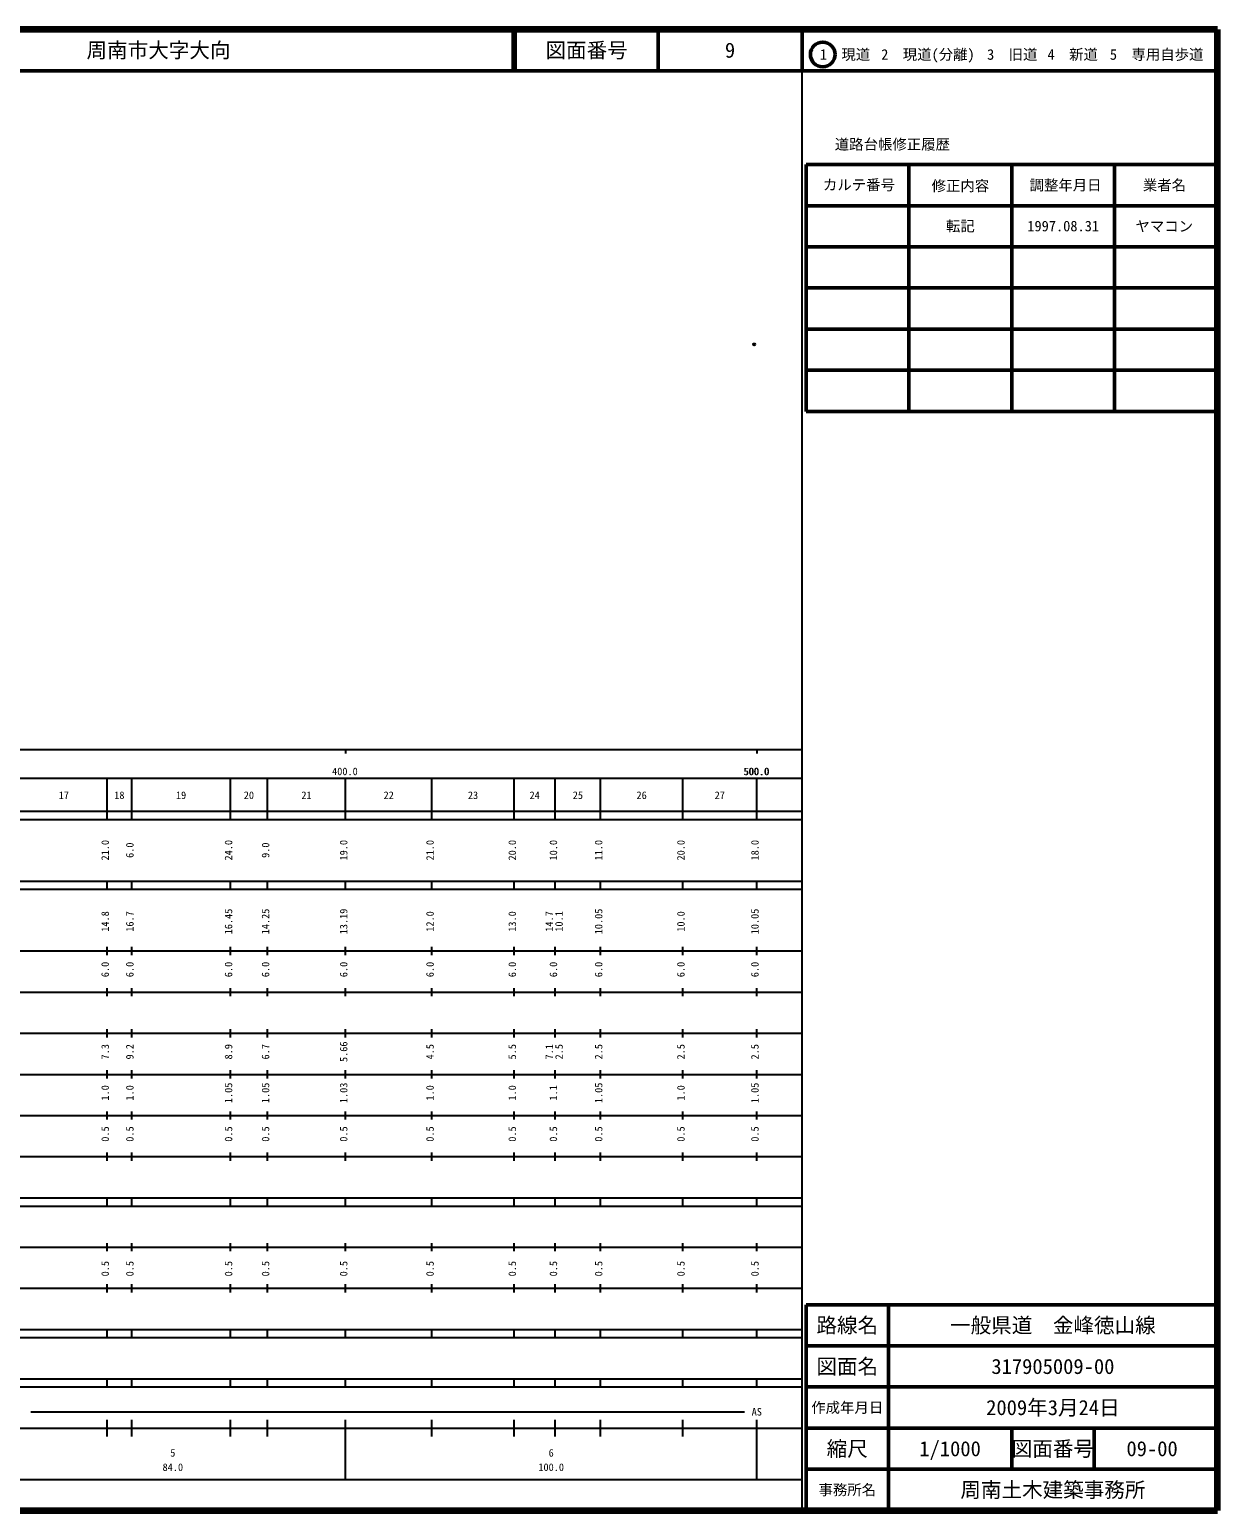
# Model space of a CAD drawing. Units: millimetres on the paper. Extents: x 40 to 680, y 20 to 380.
# Drawn here: x 391.2 to 680, y 20 to 380 of the extents above; entities that cross this region are included whole.
import ezdxf
from ezdxf.enums import TextEntityAlignment as Align

# ---------------------------------------------------------------- set-up
doc = ezdxf.new("R2010")
doc.units = ezdxf.units.MM
doc.header["$PDMODE"] = 32
doc.header["$PDSIZE"] = 0.5
doc.layers.add('M-OTRS', color=6, linetype='Continuous')
doc.layers.add('M-TTL-TXT', color=7, linetype='Continuous')
for name, color, linetype, lineweight in [('M-TTL', 2, 'Continuous', 140), ('M-TTL-BAND', 7, 'Continuous', 25), ('M-TTL-FRAM', 2, 'Continuous', 50), ('M-TTL-LINE', 7, 'Continuous', 50)]:
    doc.layers.add(name, color=color, linetype=linetype, lineweight=lineweight)
doc.styles.add('ＭＳ ゴシック', font='')
doc.styles.get('ＭＳ ゴシック').set_extended_font_data('MS Gothic')

msp = doc.modelspace()

# ---------------------------------------------------------------- linework, layer by layer
at = {"layer": 'M-OTRS'}
msp.add_point((567.356, 303.475), dxfattribs=at)
at = {"layer": 'M-TTL'}
for p, q in [((680, 380), (40, 380)), ((680, 20), (680, 380)), ((40, 20), (680, 20))]:
    msp.add_line(p, q, dxfattribs=at)
at = {"layer": 'M-TTL-BAND'}
for p, q in [((579, 20), (579, 370)), ((40, 205), (579, 205)), ((468, 205), (468, 204)), ((568, 205), (568, 204)), ((68, 198), (579, 198)), ((410, 188), (410, 198)), ((416, 188), (416, 198)), ((440, 188), (440, 198)), ((449, 188), (449, 198)), ((468, 188), (468, 198)), ((489, 188), (489, 198)), ((509, 188), (509, 198)), ((519, 188), (519, 198)), ((530, 188), (530, 198)), ((550, 188), (550, 198)), ((568, 188), (568, 198)), ((40, 190), (579, 190)), ((40, 188), (579, 188)), ((40, 173), (579, 173)), ((410, 171), (410, 173)), ((416, 171), (416, 173)), ((440, 171), (440, 173)), ((449, 171), (449, 173)), ((468, 171), (468, 173)), ((489, 171), (489, 173)), ((509, 171), (509, 173)), ((519, 171), (519, 173)), ((530, 171), (530, 173)), ((550, 171), (550, 173)), ((568, 171), (568, 173)), ((40, 171), (579, 171)), ((40, 156), (579, 156)), ((410, 155), (410, 157)), ((416, 155), (416, 157)), ((440, 155), (440, 157)), ((449, 155), (449, 157)), ((468, 155), (468, 157)), ((489, 155), (489, 157)), ((509, 155), (509, 157)), ((519, 155), (519, 157)), ((530, 155), (530, 157)), ((550, 155), (550, 157)), ((568, 155), (568, 157)), ((46, 146), (579, 146)), ((410, 145), (410, 147)), ((416, 145), (416, 147)), ((440, 145), (440, 147)), ((449, 145), (449, 147)), ((468, 145), (468, 147)), ((489, 145), (489, 147)), ((509, 145), (509, 147)), ((519, 145), (519, 147)), ((530, 145), (530, 147)), ((550, 145), (550, 147)), ((568, 145), (568, 147)), ((410, 135), (410, 137)), ((416, 135), (416, 137)), ((440, 135), (440, 137)), ((449, 135), (449, 137)), ((468, 135), (468, 137)), ((489, 135), (489, 137)), ((509, 135), (509, 137)), ((519, 135), (519, 137)), ((530, 135), (530, 137)), ((550, 135), (550, 137)), ((568, 135), (568, 137)), ((52, 136), (579, 136)), ((46, 126), (579, 126)), ((410, 125), (410, 127)), ((416, 125), (416, 127)), ((440, 125), (440, 127)), ((449, 125), (449, 127)), ((468, 125), (468, 127)), ((489, 125), (489, 127)), ((509, 125), (509, 127)), ((519, 125), (519, 127)), ((530, 125), (530, 127)), ((550, 125), (550, 127)), ((568, 125), (568, 127)), ((52, 116), (579, 116)), ((410, 115), (410, 117)), ((416, 115), (416, 117)), ((440, 115), (440, 117)), ((449, 115), (449, 117)), ((468, 115), (468, 117)), ((489, 115), (489, 117)), ((509, 115), (509, 117)), ((519, 115), (519, 117)), ((530, 115), (530, 117)), ((550, 115), (550, 117)), ((568, 115), (568, 117)), ((46, 106), (579, 106)), ((410, 105), (410, 107)), ((416, 105), (416, 107)), ((440, 105), (440, 107)), ((449, 105), (449, 107)), ((468, 105), (468, 107)), ((489, 105), (489, 107)), ((509, 105), (509, 107)), ((519, 105), (519, 107)), ((530, 105), (530, 107)), ((550, 105), (550, 107)), ((568, 105), (568, 107)), ((40, 96), (579, 96)), ((40, 94), (579, 94)), ((410, 94), (410, 96)), ((416, 94), (416, 96)), ((440, 94), (440, 96)), ((449, 94), (449, 96)), ((468, 94), (468, 96)), ((489, 94), (489, 96)), ((509, 94), (509, 96)), ((519, 94), (519, 96)), ((530, 94), (530, 96)), ((550, 94), (550, 96)), ((568, 94), (568, 96)), ((49, 84), (579, 84)), ((410, 83), (410, 85)), ((416, 83), (416, 85)), ((440, 83), (440, 85)), ((449, 83), (449, 85)), ((468, 83), (468, 85)), ((489, 83), (489, 85)), ((509, 83), (509, 85)), ((519, 83), (519, 85)), ((530, 83), (530, 85)), ((550, 83), (550, 85)), ((568, 83), (568, 85)), ((40, 74), (579, 74)), ((410, 73), (410, 75)), ((416, 73), (416, 75)), ((440, 73), (440, 75)), ((449, 73), (449, 75)), ((468, 73), (468, 75)), ((489, 73), (489, 75)), ((509, 73), (509, 75)), ((519, 73), (519, 75)), ((530, 73), (530, 75)), ((550, 73), (550, 75)), ((568, 73), (568, 75)), ((40, 64), (579, 64)), ((40, 62), (579, 62)), ((410, 62), (410, 64)), ((416, 62), (416, 64)), ((440, 62), (440, 64)), ((449, 62), (449, 64)), ((468, 62), (468, 64)), ((489, 62), (489, 64)), ((509, 62), (509, 64)), ((519, 62), (519, 64)), ((530, 62), (530, 64)), ((550, 62), (550, 64)), ((568, 62), (568, 64)), ((40, 52), (579, 52)), ((410, 50), (410, 52)), ((416, 50), (416, 52)), ((440, 50), (440, 52)), ((449, 50), (449, 52)), ((468, 50), (468, 52)), ((489, 50), (489, 52)), ((509, 50), (509, 52)), ((519, 50), (519, 52)), ((530, 50), (530, 52)), ((550, 50), (550, 52)), ((568, 50), (568, 52)), ((40, 50), (579, 50)), ((391.5, 44), (565, 44)), ((40, 40), (579, 40)), ((410, 38), (410, 42)), ((416, 38), (416, 42)), ((440, 38), (440, 42)), ((449, 38), (449, 42)), ((468, 27.5), (468, 42)), ((489, 38), (489, 42)), ((509, 38), (509, 42)), ((519, 38), (519, 42)), ((530, 38), (530, 42)), ((550, 38), (550, 42)), ((568, 27.5), (568, 42)), ((68, 27.5), (579, 27.5))]:
    msp.add_line(p, q, dxfattribs=at)
at = {"layer": 'M-TTL-FRAM'}
for p, q in [((580, 347.197), (580, 287.197)), ((580, 347.197), (680, 347.197)), ((580, 287.197), (680, 287.197)), ((680, 70), (580, 70)), ((580, 70), (580, 20))]:
    msp.add_line(p, q, dxfattribs=at)
at = {"layer": 'M-TTL-LINE'}
for p, q in [((508.747, 380), (508.747, 370)), ((509.247, 380), (509.247, 370)), ((543.997, 380), (543.997, 370)), ((579, 380), (579, 370)), ((40, 370), (680, 370)), ((605, 347.197), (605, 287.197)), ((630, 347.197), (630, 287.197)), ((655, 347.197), (655, 287.197)), ((580, 337.197), (680, 337.197)), ((580, 327.197), (680, 327.197)), ((580, 317.197), (680, 317.197)), ((580, 307.197), (680, 307.197)), ((580, 297.197), (680, 297.197)), ((600, 70), (600, 20)), ((680, 60), (580, 60)), ((680, 50), (580, 50)), ((680, 40), (580, 40)), ((630, 40), (630, 30)), ((650, 40), (650, 30)), ((680, 30), (580, 30))]:
    msp.add_line(p, q, dxfattribs=at)
msp.add_circle((584.031, 373.958), 3, dxfattribs=at)

# ---------------------------------------------------------------- texts
at = {"layer": 'M-TTL-BAND', "style": 'ＭＳ ゴシック'}
for s, p in [('400.0', (467.844, 198.195)), ('500.0', (567.844, 198.195)), ('500.0', (568, 198.195)), ('17', (399.5, 192.405)), ('18', (413, 192.405)), ('19', (428, 192.405)), ('20', (444.5, 192.405)), ('21', (458.5, 192.405)), ('22', (478.5, 192.405)), ('23', (499, 192.405)), ('24', (514, 192.405)), ('25', (524.5, 192.405)), ('26', (540, 192.405)), ('27', (559, 192.405)), ('AS', (568, 42.5)), ('5', (426, 32.523)), ('6', (518, 32.523)), ('84.0', (426, 29.033)), ('100.0', (518, 29.033))]:
    msp.add_text(s, height=1.833, dxfattribs=at).set_placement(p, align=Align.BOTTOM_CENTER)
for s, p in [('21.0', (411, 180.5)), ('6.0', (417, 180.5)), ('24.0', (441, 180.5)), ('9.0', (450, 180.5)), ('19.0', (469, 180.5)), ('21.0', (490, 180.5)), ('20.0', (510, 180.5)), ('10.0', (520, 180.5)), ('11.0', (531, 180.5)), ('20.0', (551, 180.5)), ('18.0', (569, 180.5)), ('16.45', (441, 163.174)), ('14.25', (450, 163.174)), ('13.19', (469, 163.174)), ('10.05', (531, 163.174)), ('10.05', (569, 163.174)), ('14.8', (411, 163.174)), ('16.7', (417, 163.174)), ('12.0', (490, 163.174)), ('13.0', (510, 163.174)), ('14.7', (519, 163.174)), ('10.1', (521.37, 163.174)), ('10.0', (551, 163.174)), ('6.0', (411, 151.5)), ('6.0', (417, 151.5)), ('6.0', (441, 151.5)), ('6.0', (450, 151.5)), ('6.0', (469, 151.5)), ('6.0', (490, 151.5)), ('6.0', (510, 151.5)), ('6.0', (520, 151.5)), ('6.0', (531, 151.5)), ('6.0', (551, 151.5)), ('6.0', (569, 151.5)), ('7.3', (411, 131.5)), ('9.2', (417, 131.5)), ('8.9', (441, 131.5)), ('6.7', (450, 131.5)), ('5.66', (469, 131.5)), ('4.5', (490, 131.5)), ('5.5', (510, 131.5)), ('7.1', (519, 131.5)), ('2.5', (521.37, 131.5)), ('2.5', (531, 131.5)), ('2.5', (551, 131.5)), ('2.5', (569, 131.5)), ('1.0', (411, 121.5)), ('1.0', (417, 121.5)), ('1.05', (441, 121.5)), ('1.05', (450, 121.5)), ('1.03', (469, 121.5)), ('1.0', (490, 121.5)), ('1.0', (510, 121.5)), ('1.1', (520, 121.5)), ('1.05', (531, 121.5)), ('1.0', (551, 121.5)), ('1.05', (569, 121.5)), ('0.5', (411, 111.5)), ('0.5', (417, 111.5)), ('0.5', (441, 111.5)), ('0.5', (450, 111.5)), ('0.5', (469, 111.5)), ('0.5', (490, 111.5)), ('0.5', (510, 111.5)), ('0.5', (520, 111.5)), ('0.5', (531, 111.5)), ('0.5', (551, 111.5)), ('0.5', (569, 111.5)), ('0.5', (411, 78.764)), ('0.5', (417, 78.764)), ('0.5', (441, 78.764)), ('0.5', (450, 78.764)), ('0.5', (469, 78.764)), ('0.5', (490, 78.764)), ('0.5', (510, 78.764)), ('0.5', (520, 78.764)), ('0.5', (531, 78.764)), ('0.5', (551, 78.764)), ('0.5', (569, 78.764))]:
    msp.add_text(s, height=1.833, rotation=90, dxfattribs=at).set_placement(p, align=Align.BOTTOM_CENTER)
at = {"layer": 'M-TTL-TXT', "style": 'ＭＳ ゴシック'}
msp.add_text('周南市大字大向', height=3.666, dxfattribs=at).set_placement((405.024, 375), align=Align.MIDDLE_LEFT)
for s, height, p in [('図面番号', 3.666, (526.622, 375)), ('9', 3.666, (561.497, 375)), ('1\u3000現道', 2.566, (589.448, 373.958)), ('2\u3000現道(分離)', 2.566, (609.619, 373.958)), ('3\u3000旧道', 2.566, (630.121, 373.958)), ('4\u3000新道', 2.566, (644.824, 373.958)), ('5\u3000専用自歩道', 2.566, (665.228, 373.958)), ('道路台帳修正履歴', 2.566, (600.968, 352.113)), ('カルテ番号', 2.566, (592.839, 342.277)), ('修正内容', 2.566, (617.509, 342.023)), ('調整年月日', 2.566, (643.089, 342.197)), ('業者名', 2.566, (667.134, 342.197)), ('転記', 2.566, (617.5, 332.245)), ('1997.08.31', 2.566, (642.5, 332.245)), ('ヤマコン', 2.566, (667.077, 332.189)), ('路線名', 3.666, (590, 65)), ('路線名', 3.666, (590, 65)), ('一般県道\u3000金峰徳山線', 3.666, (640, 65)), ('図面名', 3.666, (590, 55)), ('図面名', 3.666, (590, 55)), ('317905009-00', 3.666, (640, 55)), ('2009年3月24日', 3.666, (640, 45)), ('作成年月日', 2.566, (590, 45)), ('作成年月日', 2.566, (590, 45)), ('縮尺', 3.666, (590, 35)), ('縮尺', 3.666, (590, 35)), ('1/1000', 3.666, (615, 35)), ('図面番号', 3.666, (640, 35)), ('図面番号', 3.666, (640, 35)), ('09-00', 3.666, (664.125, 35)), ('事務所名', 2.566, (590, 25)), ('事務所名', 2.566, (590, 25)), ('周南土木建築事務所', 3.666, (640, 25))]:
    msp.add_text(s, height=height, dxfattribs=at).set_placement(p, align=Align.MIDDLE_CENTER)

doc.saveas('drawing.dxf')
